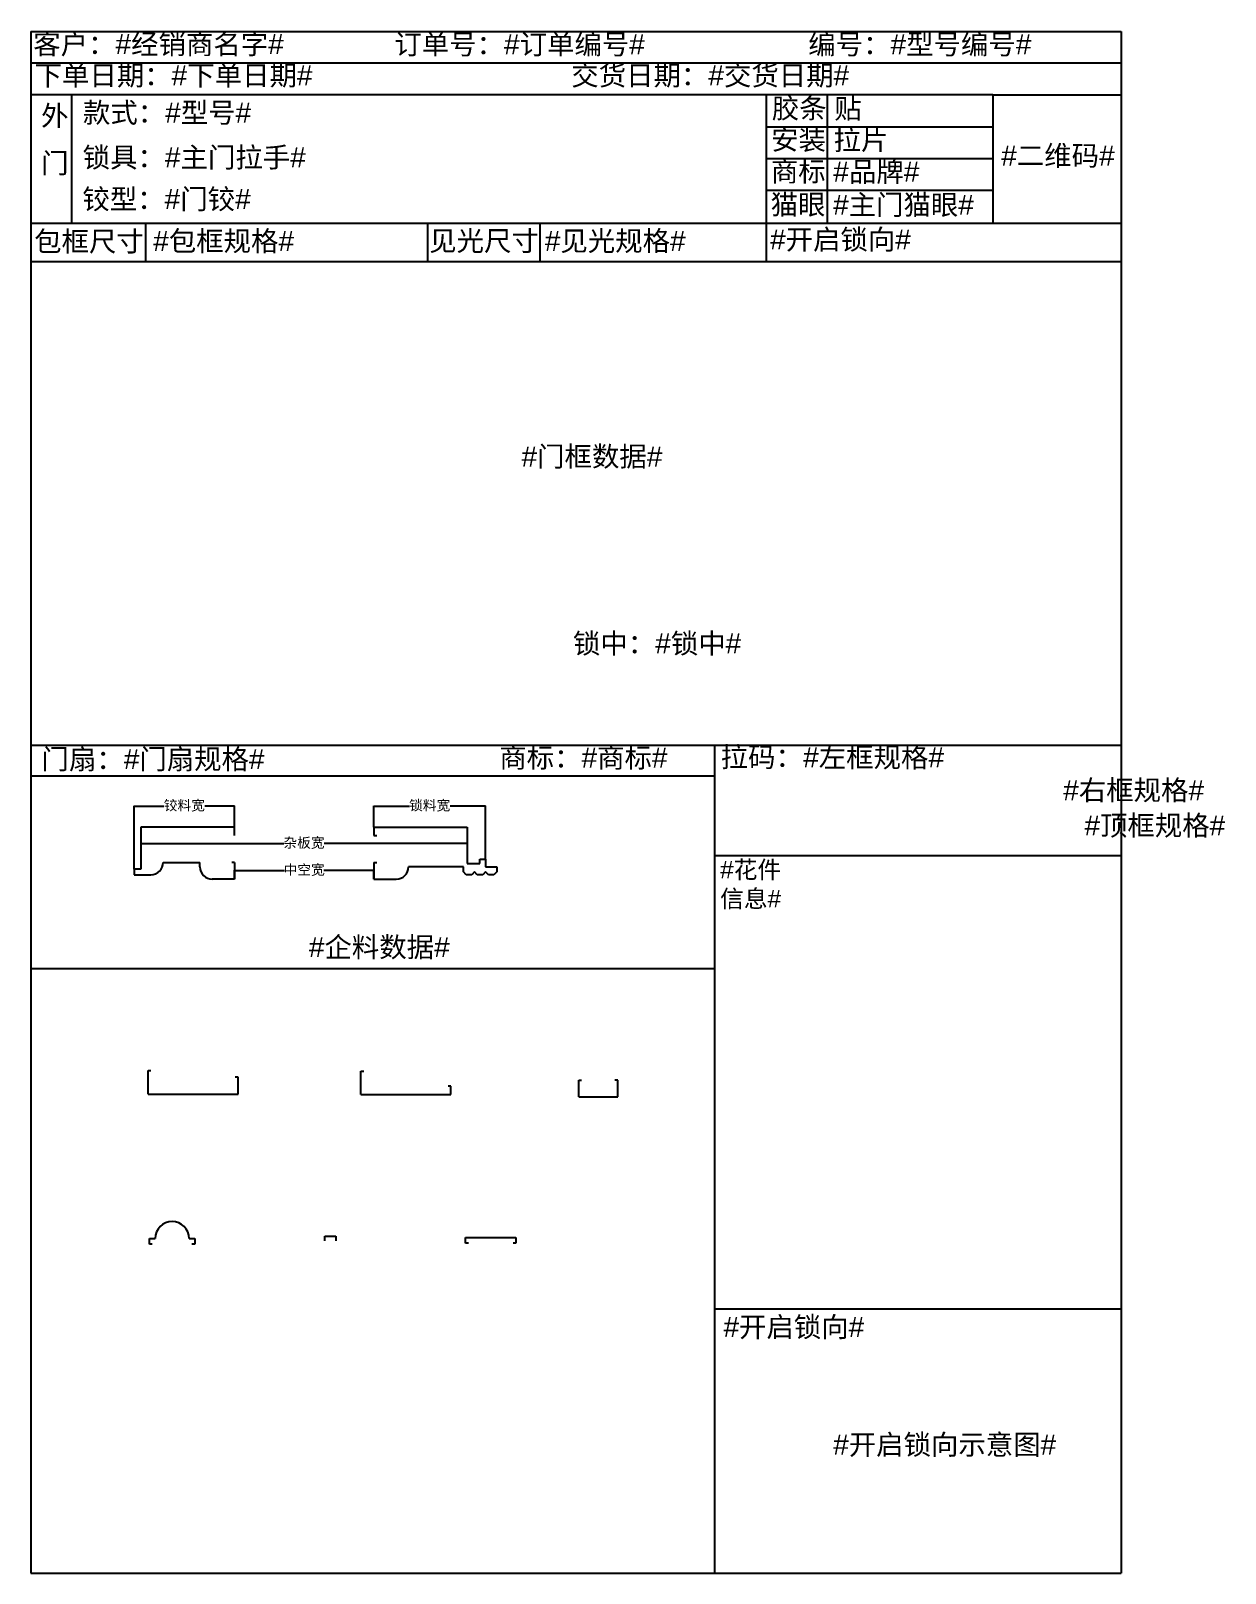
# Model space of a CAD drawing. Header units: inches. Extents: x 0 to 2139, y 0 to 2763.
import ezdxf

# ---------------------------------------------------------------- set-up
doc = ezdxf.new("R2010")
doc.units = ezdxf.units.IN
doc.header["$MEASUREMENT"] = 0
doc.styles.get("Standard").update_dxf_attribs({"font": 'Arial.ttf', "height": 18})
doc.dimstyles.new('Standard$0', dxfattribs={"dimtxt": 0.18, "dimasz": 0.18, "dimexe": 0.18, "dimexo": 0.0625, "dimgap": 0.09, "dimtad": 0, "dimtoh": 1, "dimdec": 4, "dimzin": 0, "dimdsep": 46, "dimtxsty": 'Standard', "dimcen": 0.09, "dimadec": 0, "dimazin": 0, "dimtfac": 1, "dimtdec": 4, "dimtofl": 0, "dimtmove": 0, "dimatfit": 3, "dimfxl": 1, "dimtolj": 1, "dimtzin": 0, "dimarcsym": 0})

# ---------------------------------------------------------------- blocks, each defined once
blk = doc.blocks.new('*D46')
at = {"color": 0, "lineweight": -2, "transparency": 16777216}
for p, q in [((184.9, 1261.4), (184.9, 1374.6)), ((185.1, 1374.4), (238.4, 1374.4)), ((364.8, 1374.4), (311.5, 1374.4)), ((364.9, 1336.4), (364.9, 1374.6))]:
    blk.add_line(p, q, dxfattribs=at)
at = {"color": 0, "transparency": 16777216}
for points in [[(185.1, 1374.4), (185.1, 1374.4), (184.9, 1374.4)], [(364.8, 1374.4), (364.8, 1374.4), (364.9, 1374.4)]]:
    blk.add_solid(points, dxfattribs=at)
at = {"layer": 'Defpoints', "color": 0, "transparency": 16777216}
for p in [(364.9, 1374.4), (364.9, 1336.3), (184.9, 1261.3)]:
    blk.add_point(p, dxfattribs=at)
at = {"color": 0, "transparency": 16777216, "insert": (274.9, 1374.4), "char_height": 18, "attachment_point": 5}
blk.add_mtext('\\A1;{\\fArial Unicode MS|b0|i0|c134|p0;铰料宽}', dxfattribs=at)
blk = doc.blocks.new('*D47')
at = {"color": 0, "lineweight": -2, "transparency": 16777216}
for p, q in [((614.4, 1336.4), (614.4, 1374.6)), ((614.6, 1374.4), (678, 1374.4)), ((814.3, 1374.4), (750.9, 1374.4)), ((814.4, 1279.4), (814.4, 1374.6))]:
    blk.add_line(p, q, dxfattribs=at)
at = {"color": 0, "transparency": 16777216}
for points in [[(614.6, 1374.5), (614.6, 1374.4), (614.4, 1374.4)], [(814.3, 1374.5), (814.3, 1374.4), (814.4, 1374.4)]]:
    blk.add_solid(points, dxfattribs=at)
at = {"layer": 'Defpoints', "color": 0, "transparency": 16777216}
for p in [(614.4, 1374.4), (614.4, 1336.3), (814.4, 1279.3)]:
    blk.add_point(p, dxfattribs=at)
at = {"color": 0, "transparency": 16777216, "insert": (714.4, 1374.4), "char_height": 18, "attachment_point": 5}
blk.add_mtext('\\A1;{\\fArial Unicode MS|b0|i0|c134|p0;锁料宽}', dxfattribs=at)
blk = doc.blocks.new('*D48')
at = {"color": 0, "lineweight": -2, "transparency": 16777216}
for p, q in [((364.9, 1243.4), (364.9, 1259.3)), ((365.1, 1259.1), (454.5, 1259.1)), ((614.3, 1259.1), (524.9, 1259.1)), ((614.4, 1243.4), (614.4, 1259.3))]:
    blk.add_line(p, q, dxfattribs=at)
at = {"color": 0, "transparency": 16777216}
for points in [[(365.1, 1259.1), (365.1, 1259.1), (364.9, 1259.1)], [(614.3, 1259.1), (614.3, 1259.1), (614.4, 1259.1)]]:
    blk.add_solid(points, dxfattribs=at)
at = {"layer": 'Defpoints', "color": 0, "transparency": 16777216}
for p in [(614.4, 1259.1), (364.9, 1243.3), (614.4, 1243.3)]:
    blk.add_point(p, dxfattribs=at)
at = {"color": 0, "transparency": 16777216, "insert": (489.7, 1259.1), "char_height": 18, "attachment_point": 5}
blk.add_mtext('\\A1;{\\fArial Unicode MS|b0|i0|c134|p0;中空宽}', dxfattribs=at)
blk = doc.blocks.new('*D49')
at = {"color": 0, "lineweight": -2, "transparency": 16777216}
for p, q in [((196.9, 1336.3), (196.9, 1307.4)), ((781.4, 1336.3), (781.4, 1307.4)), ((197.1, 1307.5), (452.9, 1307.5)), ((781.3, 1307.5), (525.5, 1307.5))]:
    blk.add_line(p, q, dxfattribs=at)
at = {"color": 0, "transparency": 16777216}
for points in [[(197.1, 1307.6), (197.1, 1307.5), (196.9, 1307.5)], [(781.3, 1307.6), (781.3, 1307.5), (781.4, 1307.5)]]:
    blk.add_solid(points, dxfattribs=at)
at = {"layer": 'Defpoints', "color": 0, "transparency": 16777216}
for p in [(196.9, 1336.3), (781.4, 1336.3), (781.4, 1307.5)]:
    blk.add_point(p, dxfattribs=at)
at = {"color": 0, "transparency": 16777216, "insert": (489.2, 1307.5), "char_height": 18, "width": 104.054, "attachment_point": 5}
blk.add_mtext('\\A1;{\\fArial Unicode MS|b0|i0|c134|p0;杂板宽}', dxfattribs=at)

msp = doc.modelspace()

# ---------------------------------------------------------------- linework, layer by layer
for p, q in [((0, 2762.1), (1953, 2762.1)), ((0, 2762.1), (0, 0)), ((1953, 2762.1), (1953, 0)), ((1953, 2705.44954), (0.69297, 2705.44954)), ((1723.05649, 2648.48624), (0.69297, 2648.48624)), ((72.57468, 2648.48624), (72.57468, 2418.54273)), ((1317.36885, 2648.48624), (1317.36885, 2418.54273)), ((1426.45242, 2648.48624), (1426.45242, 2418.54273)), ((1723.05649, 2648.48624), (1723.05649, 2418.54273)), ((1723.05649, 2648.48624), (1953, 2648.48624)), ((1317.36885, 2591.44954), (1723.05649, 2591.44954)), ((1317.36885, 2534.44954), (1723.05649, 2534.44954)), ((1317.36885, 2477.44954), (1723.05649, 2477.44954)), ((0.69297, 2418.54273), (1953, 2418.54273)), ((205.4152, 2418.54273), (205.4152, 2349.843)), ((710.29746, 2418.54273), (710.29746, 2349.843)), ((911.97547, 2418.54273), (911.97547, 2349.843)), ((1317.36885, 2418.54273), (1317.36885, 2349.843)), ((0.69297, 2349.843), (1953, 2349.843)), ((0.69297, 1483.44041), (1953, 1483.44041)), ((1224.2678, 1483.44041), (1224.2678, 0)), ((0.69297, 1428.67392), (1224.2678, 1428.67392)), ((364.93474, 1321.33302), (364.93474, 1336.33302)), ((614.43106, 1336.33302), (614.43106, 1321.33302)), ((614.43106, 1321.33302), (619.43106, 1321.33302)), ((364.93474, 1273.33302), (359.93474, 1273.33302)), ((364.93474, 1273.33302), (364.93474, 1243.33302)), ((614.43106, 1273.33302), (614.43106, 1243.33302)), ((614.43106, 1273.33302), (619.43106, 1273.33302)), ((781.43106, 1271.33302), (804.43106, 1271.33302)), ((804.43106, 1271.33302), (804.43106, 1279.33302)), ((804.43106, 1279.33302), (814.43106, 1279.33302)), ((814.43106, 1279.33302), (814.43106, 1265.33302)), ((1224.2678, 1285.99549), (1953, 1285.99549)), ((196.93474, 1261.33302), (184.93474, 1261.33302)), ((184.93474, 1261.33302), (184.93474, 1251.33302)), ((814.43106, 1265.33302), (834.43106, 1265.33302)), ((834.43106, 1265.33302), (834.43106, 1256.33302)), ((1224.2678, 1082.46086), (0, 1082.46086)), ((210.12422, 858.34435), (210.12422, 900.34435)), ((210.12422, 900.34435), (215.12422, 900.34435)), ((371.12422, 888.34435), (366.12422, 888.34435)), ((371.12422, 858.34435), (371.12422, 888.34435)), ((591.30343, 857.41247), (591.30343, 899.41247)), ((591.30343, 899.41247), (596.30343, 899.41247)), ((210.12422, 858.34435), (371.12422, 858.34435)), ((591.30343, 857.41247), (752.30343, 857.41247)), ((752.30343, 872.41247), (747.30343, 872.41247)), ((752.30343, 857.41247), (752.30343, 872.41247)), ((981.28639, 853.16106), (981.28639, 883.16106)), ((981.28639, 883.16106), (986.28639, 883.16106)), ((1051.28639, 883.16106), (1046.28639, 883.16106)), ((1051.28639, 853.16106), (1051.28639, 883.16106)), ((981.28639, 853.16106), (1051.28639, 853.16106)), ((212.55917, 589.38738), (212.55917, 599.38738)), ((212.55917, 599.38738), (222.55917, 599.38738)), ((217.55917, 589.38738), (212.55917, 589.38738)), ((283.55917, 599.38738), (293.55917, 599.38738)), ((293.55917, 589.38738), (288.55917, 589.38738)), ((293.55917, 599.38738), (293.55917, 589.38738)), ((526.54585, 595.48033), (526.54585, 603.48033)), ((526.54585, 603.48033), (546.54585, 603.48033)), ((546.54585, 603.48033), (546.54585, 595.48033)), ((778.8213, 591.09238), (778.8213, 601.09238)), ((778.8213, 601.09238), (868.8213, 601.09238)), ((783.8213, 591.09238), (778.8213, 591.09238)), ((868.8213, 591.09238), (863.8213, 591.09238)), ((868.8213, 601.09238), (868.8213, 591.09238)), ((1224.2678, 473.4556), (1953, 473.4556)), ((0, 0), (1953, 0))]:
    msp.add_line(p, q)
at = {"color": 1}
for p, q in [((364.93474, 1336.33302), (196.93474, 1336.33302)), ((614.43106, 1336.33302), (781.43106, 1336.33302)), ((302.93474, 1265.33302), (302.93474, 1273.33302)), ((184.93474, 1251.33302), (214.93474, 1251.33302)), ((774.77625, 1256.21306), (774.77625, 1265.33302)), ((779.73491, 1251.27225), (774.77625, 1256.21306)), ((789.73491, 1251.27225), (779.73491, 1251.27225)), ((794.65605, 1256.25044), (789.73491, 1251.27225)), ((799.59868, 1251.29359), (794.65605, 1256.25044)), ((809.59868, 1251.29359), (799.59868, 1251.29359)), ((814.5229, 1256.26874), (809.59868, 1251.29359)), ((819.50906, 1251.35568), (814.5229, 1256.26874)), ((829.50906, 1251.35568), (819.50906, 1251.35568)), ((834.43106, 1256.33302), (829.50906, 1251.35568)), ((364.93474, 1243.33302), (324.93474, 1243.33302)), ((614.43106, 1243.33302), (654.43106, 1243.33302))]:
    msp.add_line(p, q, dxfattribs=at)
at = {"color": 5}
for p, q in [((196.93474, 1336.33302), (196.93474, 1261.33302)), ((781.43106, 1336.33302), (781.43106, 1271.33302)), ((236.93474, 1273.33302), (302.93474, 1273.33302)), ((774.77625, 1265.33302), (676.43106, 1265.33302))]:
    msp.add_line(p, q, dxfattribs=at)
at = {"color": 1}
for centre, start, end in [((214.93474, 1273.33302), 270, 360), ((324.93474, 1265.33302), 180, 270), ((654.43106, 1265.33302), 270, 360)]:
    msp.add_arc(centre, 22, start, end, dxfattribs=at)
msp.add_arc((253.05917, 599.38738), 30.5, 0, 180)

# ---------------------------------------------------------------- texts
at = {"attachment_point": 1}
for s, width, heights, insert, char_height in [('{\\fArial Unicode MS|b0|i0|c134|p0;客户：#经销商名字#}', 1043.4472223, [0], (4.29422, 2757.4608), 36), ('{\\fArial Unicode MS|b0|i0|c134|p0;订单号：#订单编号#}', 1043.4472223, [0], (651.14368, 2757.07302), 36), ('{\\fArial Unicode MS|b0|i0|c134|p0;编号：#型号编号#}', 585.48387, [0], (1392.49724, 2757.17092), 36), ('{\\fArial Unicode MS|b0|i0|c134|p0;下单日期：#下单日期#}', 866.3498831, [39.51395], (6.69582, 2701.43697), 36), ('{\\fArial Unicode MS|b0|i0|c134|p0;交货日期：#交货日期#}', 945.0109183, [51.26207], (968.0277, 2701.43697), 36), ('{\\fArial Unicode MS|b0|i0|c134|p0;外}', 79.4491224, [0], (18.3234, 2629.16284), 36), ('{\\fArial Unicode MS|b0|i0|c134|p0;款式：#型号#}', 693.8407, [0], (93.26557, 2634.63074), 36), ('{\\fArial Unicode MS|b0|i0|c134|p0;胶条}', 111.8797054, [0], (1327.1828, 2642.51186), 36), ('{\\fArial Unicode MS|b0|i0|c134|p0;贴}', 283.9939849, [0], (1439.0625, 2641.96615), 36), ('{\\fArial Unicode MS|b0|i0|c134|p0;安装}', 111.8797054, [0], (1325.94215, 2586.27259), 36), ('{\\fArial Unicode MS|b0|i0|c134|p0;拉片}', 285.2346331, [0], (1437.82185, 2585.72688), 36), ('{\\fArial Unicode MS|b0|i0|c134|p0;门}', 72.3179247, [0], (18.57645, 2544.1822), 36), ('{\\fArial Unicode MS|b0|i0|c134|p0;锁具：#主门拉手#}', 697.6401907, [0], (92.81439, 2554.47396), 36), ('{\\fArial Unicode MS|b0|i0|c134|p0;#二维码#}', 214.9157395, [0], (1738.08426, 2557.61554), 36), ('{\\fArial Unicode MS|b0|i0|c134|p0;商标}', 111.8797054, [0], (1325.49096, 2529.45478), 36), ('{\\fArial Unicode MS|b0|i0|c134|p0;#品牌#}', 285.6858205, [0], (1437.37067, 2528.90906), 36), ('{\\fArial Unicode MS|b0|i0|c134|p0;铰型：#门铰#}', 699.2344395, [0], (92.33623, 2479.77017), 36), ('{\\fArial Unicode MS|b0|i0|c134|p0;猫眼}', 111.8797054, [0], (1325.0128, 2470.07949), 36), ('{\\fArial Unicode MS|b0|i0|c134|p0;#主门猫眼#}', 286.1639793, [0], (1436.89251, 2469.53378), 36), ('{\\fArial Unicode MS|b0|i0|c134|p0;包框尺寸}', 213.1798997, [0], (5.92896, 2404.03082), 36), ('{\\fArial Unicode MS|b0|i0|c134|p0;#包框规格#}', 491.1885948, [0], (219.10886, 2404.60959), 36), ('{\\fArial Unicode MS|b0|i0|c134|p0;见光尺寸}', 206.986982, [0], (713.51917, 2404.96813), 36), ('{\\fArial Unicode MS|b0|i0|c134|p0;#见光规格#}', 396.8626981, [0], (920.50615, 2404.86367), 36), ('{\\fArial Unicode MS|b0|i0|c134|p0;#开启锁向#}', 628.9696918, [0], (1324.03031, 2407.42129), 36), ('{\\fArial Unicode MS|b0|i0|c134|p0;#门框数据#}', 305.8015368, [0], (878.79197, 2018.60006), 36), ('{\\fArial Unicode MS|b0|i0|c134|p0;锁中：#锁中#}', 449.6268343, [12.99919], (971.09127, 1683.74077), 36), ('{\\fArial Unicode MS|b0|i0|c134|p0;门扇：#门扇规格#}', 630.3555608, [41.06246], (19.04002, 1476.40817), 36), ('{\\fArial Unicode MS|b0|i0|c134|p0;商标：#商标#}', 1043.4472223, [0], (839.03389, 1479.20491), 36), ('{\\fArial Unicode MS|b0|i0|c134|p0;拉码：  }', 146.7232252, [29.79536], (1235.61089, 1480.21128), 36), ('{\\fArial Unicode MS|b0|i0|c134|p0;#左框规格#}', 489.9021644, [32.92791], (1383.31444, 1479.6967), 36), ('{\\fArial Unicode MS|b0|i0|c134|p34;#花件\\P信息#}', 599.4321601, [802.56647], (1234.57737, 1276.02208), 31.2), ('{\\fArial Unicode MS|b0|i0|c134|p0;#企料数据#}', 337.8156994, [0], (497.83057, 1139.60731), 36), ('{\\fArial Unicode MS|b0|i0|c134|p0;#开启锁向#}', 497.5723793, [0], (1240.49802, 459.0957), 36), ('{\\fArial Unicode MS|b0|i0|c134|p0;#开启锁向示意图#}', 583.7672807, [0], (1437.05161, 248.30817), 36)]:
    msp.add_mtext_dynamic_manual_height_columns(s, width=width, gutter_width=1, heights=heights, dxfattribs=dict(at, insert=insert, char_height=char_height))
note = msp.add_mtext_dynamic_manual_height_columns('{\\fArial Unicode MS|b0|i0|c134|p34;#\\fSimSun|b0|i0|c134|p2;右框规格\\fArial Unicode MS|b0|i0|c134|p34;#\\P}', width=465.0928217, gutter_width=1, heights=[32.92791, 0], dxfattribs=dict(insert=(1383.00395, 1420.78385), char_height=36, attachment_point=1))
note = msp.add_mtext_dynamic_manual_height_columns('{\\fArial Unicode MS|b0|i0|c134|p34;#\\fSimSun|b0|i0|c134|p2;顶框规格\\fArial Unicode MS|b0|i0|c134|p34;#\\P}', width=503.0943224, gutter_width=1, heights=[32.92791, 0], dxfattribs=dict(insert=(1383.00395, 1357.56362), char_height=36, attachment_point=1))

# ---------------------------------------------------------------- dimensions: what is measured, and where the dimension line sits
for base, p1, p2, text, picture, middle in [((364.93474, 1374.41123), (184.93474, 1261.33302), (364.93474, 1336.33302), '{\\fArial Unicode MS|b0|i0|c134|p0;铰料宽}', '*D46', (274.93474, 1374.41123)), ((614.43106, 1374.44123), (814.43106, 1279.33302), (614.43106, 1336.33302), '{\\fArial Unicode MS|b0|i0|c134|p0;锁料宽}', '*D47', (714.43106, 1374.44123)), ((781.43106, 1307.53091), (196.93474, 1336.33302), (781.43106, 1336.33302), '{\\fArial Unicode MS|b0|i0|c134|p0;杂板宽}', '*D49', (489.1829, 1307.53091)), ((614.43106, 1259.10034), (364.93474, 1243.33302), (614.43106, 1243.33302), '{\\fArial Unicode MS|b0|i0|c134|p0;中空宽}', '*D48', (489.6829, 1259.10034))]:
    dim = msp.add_linear_dim(base=base, p1=p1, p2=p2, text=text, dimstyle='Standard$0')
    dim.commit()
    dim.dimension.update_dxf_attribs({"geometry": picture, "text_midpoint": middle})

doc.saveas('drawing.dxf')
